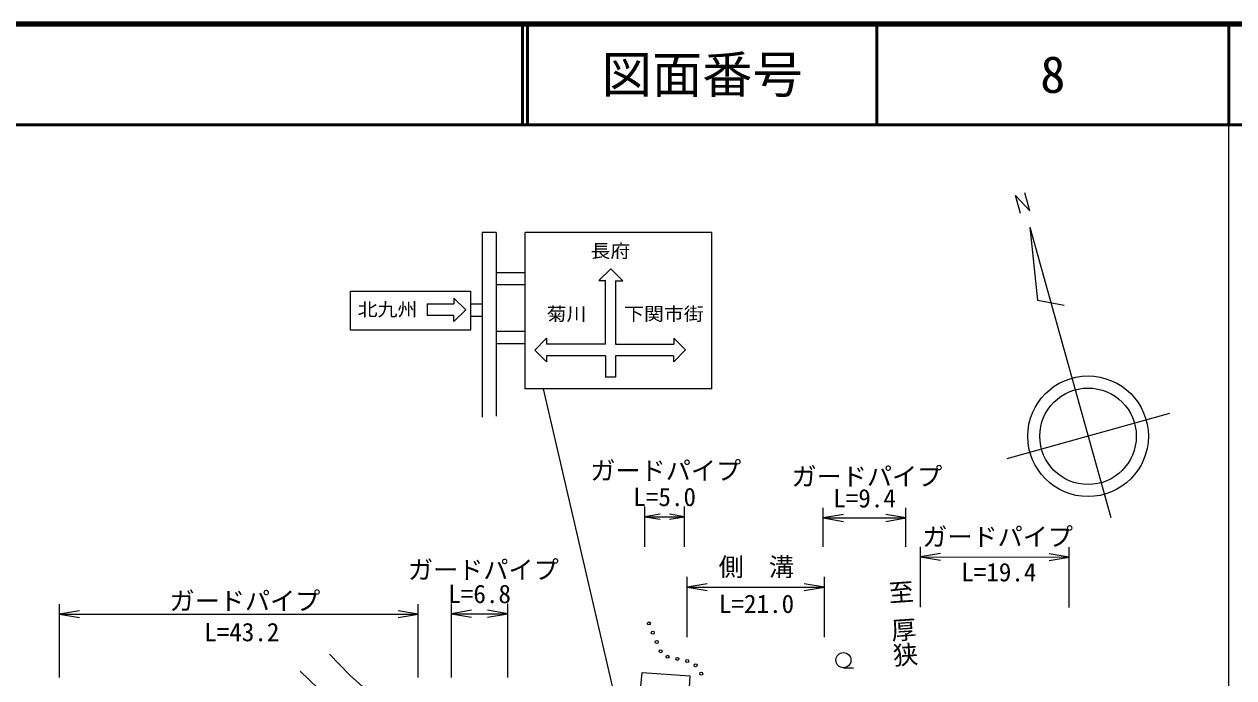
# Model space of a CAD drawing. Units: millimetres at full size, sheet at 1:1000; details may follow other scales. Extents: x 40000 to 680000, y 20000 to 380000.
# Drawn here: x 459172 to 579500, y 314967 to 380000 of the extents above; entities that cross this region are included whole.
import ezdxf
from ezdxf.enums import TextEntityAlignment as Align

# ---------------------------------------------------------------- set-up
doc = ezdxf.new("R2010")
doc.units = ezdxf.units.MM
doc.header["$LTSCALE"] = 1000
for name, color, linetype, lineweight in [('M-BMK-SRVR', 3, 'Continuous', 13), ('M-STR-HTXT', 7, 'Continuous', 13), ('M-STR-STR3', 7, 'Continuous', 13), ('M-STR-STRC', 7, 'Continuous', 13), ('M-TTL', 2, 'Continuous', 140), ('M-TTL-BAND', 7, 'Continuous', 25), ('M-TTL-LINE', 7, 'Continuous', 50), ('M-WORK', 1, 'Continuous', 13)]:
    doc.layers.add(name, color=color, linetype=linetype, lineweight=lineweight)
doc.layers.add('M-TTL-TXT', color=7, linetype='Continuous')
doc.styles.add('@ＭＳ ゴシック', font='')
doc.styles.add('ＭＳ ゴシック', font='')
doc.styles.get('@ＭＳ ゴシック').set_extended_font_data('@MS Gothic')
doc.styles.get('ＭＳ ゴシック').set_extended_font_data('MS Gothic')

# ---------------------------------------------------------------- blocks, each defined once
blk = doc.blocks.new('open_arrow')
at = {"color": 0, "linetype": 'Continuous', "lineweight": -2}
blk.add_lwpolyline([(7.5, 1.25), (0, 0), (7.5, -1.25)], dxfattribs=at)

msp = doc.modelspace()

# ---------------------------------------------------------------- linework, layer by layer
at = {"layer": 'M-BMK-SRVR'}
for p, q in [((557781, 362955), (559205, 361424)), ((558278, 361171), (557781, 362955)), ((559205, 361424), (558696, 363212)), ((559201, 359807), (567255, 330908)), ((559201, 359807), (559978, 352549)), ((559978, 352549), (562612, 352038)), ((573092, 341255), (556908, 336745))]:
    msp.add_line(p, q, dxfattribs=at)
for radius in [6000, 4800]:
    msp.add_circle((565000, 339000), radius, dxfattribs=at)
at = {"layer": 'M-STR-HTXT'}
for p, q in [((520922, 328000), (520922, 332000)), ((520922, 331000), (524851, 331000)), ((524851, 328000), (524851, 332000)), ((538659, 328000), (538659, 331868)), ((546879, 328000), (546879, 331868)), ((538659, 330868), (546879, 330868)), ((548325, 321999), (548339, 327999)), ((563108, 321965), (563122, 327965)), ((548336, 326999), (563120, 326965)), ((525122, 319000), (525122, 325000)), ((538780, 319000), (538780, 325000)), ((525122, 324000), (538780, 324000)), ((462673, 315000), (462673, 322298)), ((462673, 321298), (498361, 321298)), ((498361, 315000), (498361, 322298)), ((501682, 315000), (501682, 322348)), ((501682, 321348), (507273, 321348)), ((507273, 315000), (507273, 322348))]:
    msp.add_line(p, q, dxfattribs=at)
at = {"layer": 'M-STR-STRC'}
for p, q in [((506136, 359283), (504732, 359283)), ((504732, 359283), (504732, 340908)), ((506136, 359283), (506136, 340985)), ((527573, 359283), (508997, 359283)), ((508997, 343725), (508997, 359283)), ((527573, 343725), (527573, 359283)), ((508997, 355265), (506136, 355265)), ((517515, 355675), (516345, 354505)), ((518718, 354473), (517515, 355675)), ((506136, 354095), (508997, 354095)), ((516345, 354505), (517006, 354505)), ((517006, 348170), (517006, 354505)), ((518008, 354473), (518001, 348170)), ((518008, 354473), (518718, 354473)), ((491642, 349572), (491642, 353422)), ((491642, 353422), (503572, 353422)), ((503096, 351586), (501926, 352756)), ((501926, 352756), (501926, 352171)), ((503572, 353422), (503572, 349572)), ((499265, 352171), (499265, 351001)), ((499265, 352171), (501926, 352171)), ((501926, 350416), (503096, 351586)), ((504732, 352135), (503572, 352135)), ((501893, 351001), (499265, 351001)), ((501893, 351001), (501893, 350416)), ((503572, 350965), (504732, 350965)), ((503572, 349572), (491642, 349572)), ((508997, 349415), (506136, 349415)), ((506136, 348245), (508997, 348245)), ((509967, 347577), (511137, 348747)), ((511137, 348747), (511137, 348170)), ((517006, 348170), (511137, 348170)), ((518001, 348170), (523792, 348170)), ((524962, 347585), (523792, 348755)), ((523792, 348755), (523792, 348170)), ((511137, 346407), (509967, 347577)), ((511137, 347000), (511137, 346407)), ((517006, 347000), (511137, 347000)), ((517008, 347000), (517006, 344889)), ((518000, 347000), (517998, 344889)), ((523760, 347000), (518000, 347000)), ((523760, 347000), (523760, 346415)), ((523792, 346415), (524962, 347585)), ((517998, 344889), (517006, 344889)), ((527573, 343725), (508997, 343725)), ((531562, 254274), (510839, 343725))]:
    msp.add_line(p, q, dxfattribs=at)
at = {"layer": 'M-TTL'}
msp.add_line((680000, 380000), (40000, 380000), dxfattribs=at)
at = {"layer": 'M-TTL-BAND'}
msp.add_line((579000, 20000), (579000, 370000), dxfattribs=at)
at = {"layer": 'M-TTL-LINE'}
for p, q in [((508747, 380000), (508747, 370000)), ((509247, 380000), (509247, 370000)), ((543997, 380000), (543997, 370000)), ((579000, 380000), (579000, 370000)), ((40000, 370000), (680000, 370000))]:
    msp.add_line(p, q, dxfattribs=at)
at = {"layer": 'M-WORK'}
for p, q in [((491599, 315203), (489532, 317312)), ((486621, 315614), (489293, 313070)), ((520473, 313761), (520635, 315497)), ((520635, 315497), (525394, 315155)), ((540666, 315976), (541666, 315976)), ((493465, 313550), (491599, 315203)), ((525394, 315155), (524816, 304961))]:
    msp.add_line(p, q, dxfattribs=at)
for centre, radius in [((521318, 320377), 150), ((521706, 319455), 150), ((522093, 318533), 150), ((522481, 317611), 150), ((523174, 317058), 150), ((524151, 316848), 150), ((525129, 316639), 150), ((540665, 316726), 750), ((525958, 316209), 150), ((526516, 315379), 150)]:
    msp.add_circle(centre, radius, dxfattribs=at)

# ---------------------------------------------------------------- block references
at = {"layer": 'M-STR-HTXT'}
for p, xscale, yscale in [((520922, 331000), 200, 200), ((538659, 330868), 267, 267), ((525122, 324000), 267, 267), ((462673, 321298), 267, 267), ((501682, 321348), 267, 267)]:
    msp.add_blockref('open_arrow', p, dxfattribs=dict(at, xscale=xscale, yscale=yscale))
for p, xscale, yscale, rotation in [((524851, 331000), 200, 200, 180), ((546879, 330868), 267, 267, 180), ((548336, 326999), 267, 267, 359.9), ((563120, 326965), 267, 267, 179.9), ((538780, 324000), 267, 267, 180), ((498361, 321298), 267, 267, 180), ((507273, 321348), 267, 267, 180)]:
    msp.add_blockref('open_arrow', p, dxfattribs=dict(at, xscale=xscale, yscale=yscale, rotation=rotation))

# ---------------------------------------------------------------- texts
at = {"layer": 'M-STR-HTXT', "style": 'ＭＳ ゴシック'}
for s, p in [('ガードパイプ', (522991, 335589)), ('ガードパイプ', (543000, 335000)), ('ガードパイプ', (556000, 329000)), ('ガードパイプ', (504846, 325718)), ('側\u3000溝', (532000, 326000)), ('ガードパイプ', (481128, 322623))]:
    msp.add_text(s, height=1833, dxfattribs=at).set_placement(p, align=Align.MIDDLE_CENTER)
for s, p in [('L=5.0', (522886, 331500)), ('L=9.4', (542769, 331368)), ('L=6.8', (504478, 321848)), ('L=21.0', (532021, 320863)), ('L=43.2', (480818, 318053))]:
    msp.add_text(s, height=1833, dxfattribs=at).set_placement(p, align=Align.BOTTOM_CENTER)
msp.add_text('L=19.4', height=1833, rotation=359.867, dxfattribs=at).set_placement((556120, 324017), align=Align.BOTTOM_CENTER)
at = {"layer": 'M-STR-STR3', "style": '@ＭＳ ゴシック'}
msp.add_text('至 厚狭', height=1833, rotation=273.971, dxfattribs=at).set_placement((545123, 320294), align=Align.BOTTOM_CENTER)
at = {"layer": 'M-STR-STRC', "style": 'ＭＳ ゴシック', "width": 1.1}
for s, p in [('長府', (515509, 356378)), ('北九州', (492344, 350563)), ('菊川', (511137, 350118)), ('下関市街', (518844, 350118))]:
    msp.add_text(s, height=1320, dxfattribs=at).set_placement(p, align=Align.BOTTOM_LEFT)
at = {"layer": 'M-TTL-TXT', "style": 'ＭＳ ゴシック'}
for s, p in [('図面番号', (526622, 375000)), ('8', (561497, 375000))]:
    msp.add_text(s, height=3666, dxfattribs=at).set_placement(p, align=Align.MIDDLE_CENTER)

doc.saveas('drawing.dxf')
